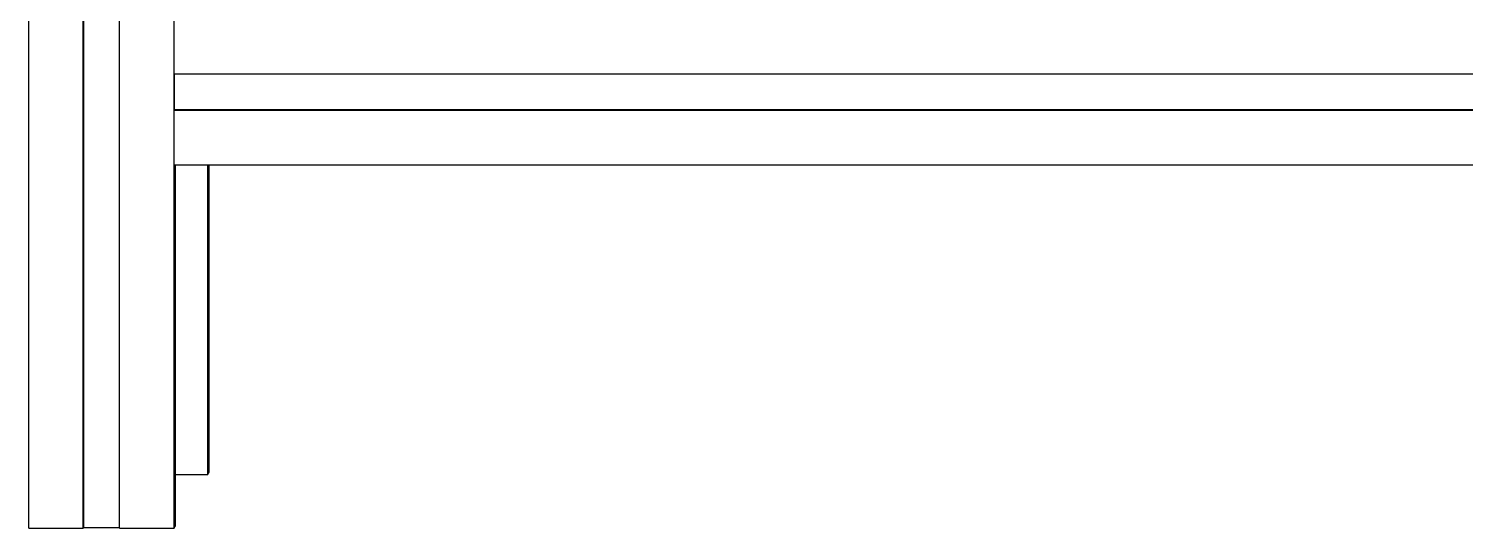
# Model space of a CAD drawing. Header units: millimetres. Extents: x -226 to 218, y -316 to 313.
# Drawn here: x -217.7 to -17.5, y -315.9 to -246.4 of the extents above; entities that cross this region are included whole.
import ezdxf

# ---------------------------------------------------------------- set-up
doc = ezdxf.new("R2010")
doc.units = ezdxf.units.MM
doc.layers.add('VISIBLE', color=7, linetype='Continuous')

msp = doc.modelspace()

# ---------------------------------------------------------------- linework, layer by layer
at = {"layer": 'VISIBLE'}
for p, q in [((-217.72, -315.95), (-217.72, 312.91)), ((-210.13, -315.95), (-210.13, 312.91)), ((-210.06, -315.85), (-210.06, 312.82)), ((-205.06, -315.95), (-205.06, 312.91)), ((-197.47, -315.95), (-197.47, 312.91)), ((-197.47, -252.66), (197.47, -252.66)), ((-197.41, -257.64), (-197.41, -252.66)), ((-197.47, -257.72), (-197.41, -257.64)), ((-197.47, -257.72), (197.47, -257.72)), ((-197.41, -257.64), (197.41, -257.64)), ((-197.47, -265.32), (197.47, -265.32)), ((-197.39, -315.83), (-197.39, -265.32)), ((-197.34, -315.75), (-197.34, -265.32)), ((-197.27, -315.63), (-197.27, -265.32)), ((-192.78, -308.45), (-192.78, -265.32)), ((-192.71, -308.34), (-192.71, -265.32)), ((-192.66, -308.26), (-192.66, -265.32)), ((-192.59, -308.15), (-192.59, -265.32)), ((-192.71, -308.26), (-192.66, -308.26)), ((-192.66, -308.26), (-192.59, -308.15)), ((-197.27, -308.45), (-192.78, -308.45)), ((-192.78, -308.45), (-192.71, -308.34)), ((-217.72, -315.95), (-210.13, -315.95)), ((-210.13, -315.95), (-210.06, -315.85)), ((-210.06, -315.85), (-205.06, -315.85)), ((-205.06, -315.95), (-197.47, -315.95)), ((-197.47, -315.95), (-197.39, -315.83)), ((-197.39, -315.75), (-197.34, -315.75)), ((-197.34, -315.75), (-197.27, -315.63))]:
    msp.add_line(p, q, dxfattribs=at)

doc.saveas('drawing.dxf')
